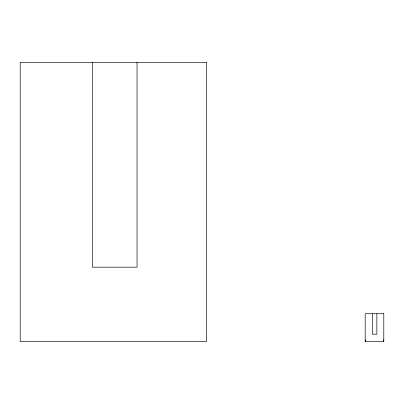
<?xml version="1.0" encoding="UTF-8"?>
<svg xmlns="http://www.w3.org/2000/svg" width="404" height="404" viewBox="0 0 404 404"><rect width="100%" height="100%" fill="white"/><g stroke="black" fill="none" stroke-linecap="round" stroke-linejoin="round"><path stroke-width="0.61" d="M365.423 339.799L365.362 341.658M383.603 339.799L383.618 341.658M376.861 313.726L376.861 334.209L372.392 334.209L372.392 313.726M137.037 62.342L137.037 267.175L92.344 267.175L92.344 62.342M206.414 62.342L20.2 62.342L20.2 341.658L206.414 341.658L206.414 62.342M383.785 313.726L365.191 313.726L365.181 341.658L383.785 341.658L383.8 313.726"/></g></svg>
